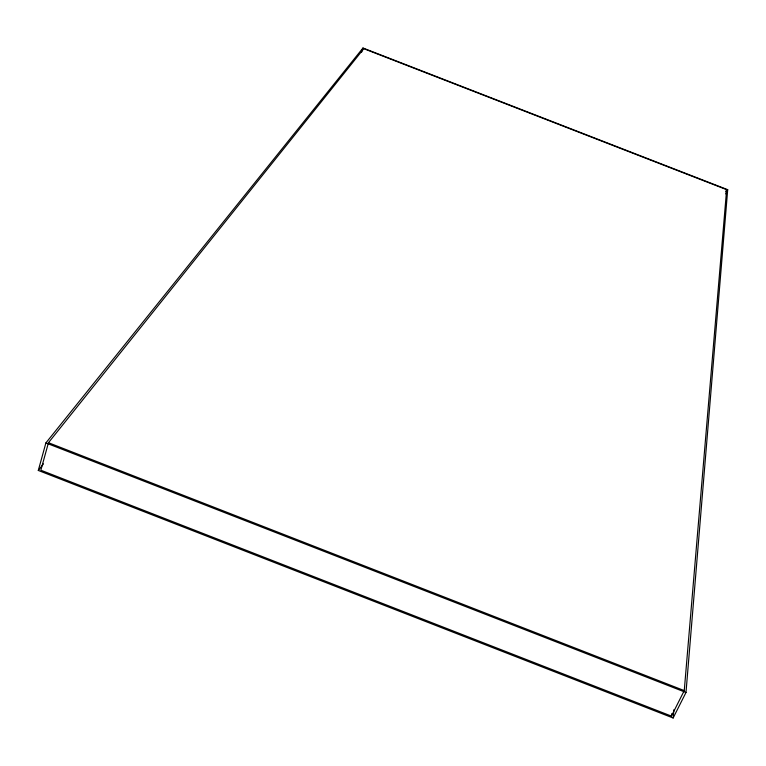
<?xml version="1.0" encoding="UTF-8"?>
<svg xmlns="http://www.w3.org/2000/svg" width="766" height="766" viewBox="0 0 766 766"><rect width="100%" height="100%" fill="white"/><g stroke="black" fill="none" stroke-linecap="round" stroke-linejoin="round"><path stroke-width="1.15" d="M685.991 692.483L727.7 189.681L362.988 47.999L45.893 442.93L38.3 470.448L673.132 718.001L685.991 692.483L45.893 442.93M684.258 690.597L726.628 189.652L363.793 48.698L48.459 442.71L40.857 470.209L671.428 716.105L684.258 690.597L48.459 442.71M673.132 718.001L673.898 709.68M671.428 716.105L671.658 713.721M361.533 52.394L362.988 47.999M725.68 191.768L726.628 189.652M725.814 193.913L727.7 189.681M38.3 470.448L43.48 463.87"/></g></svg>
